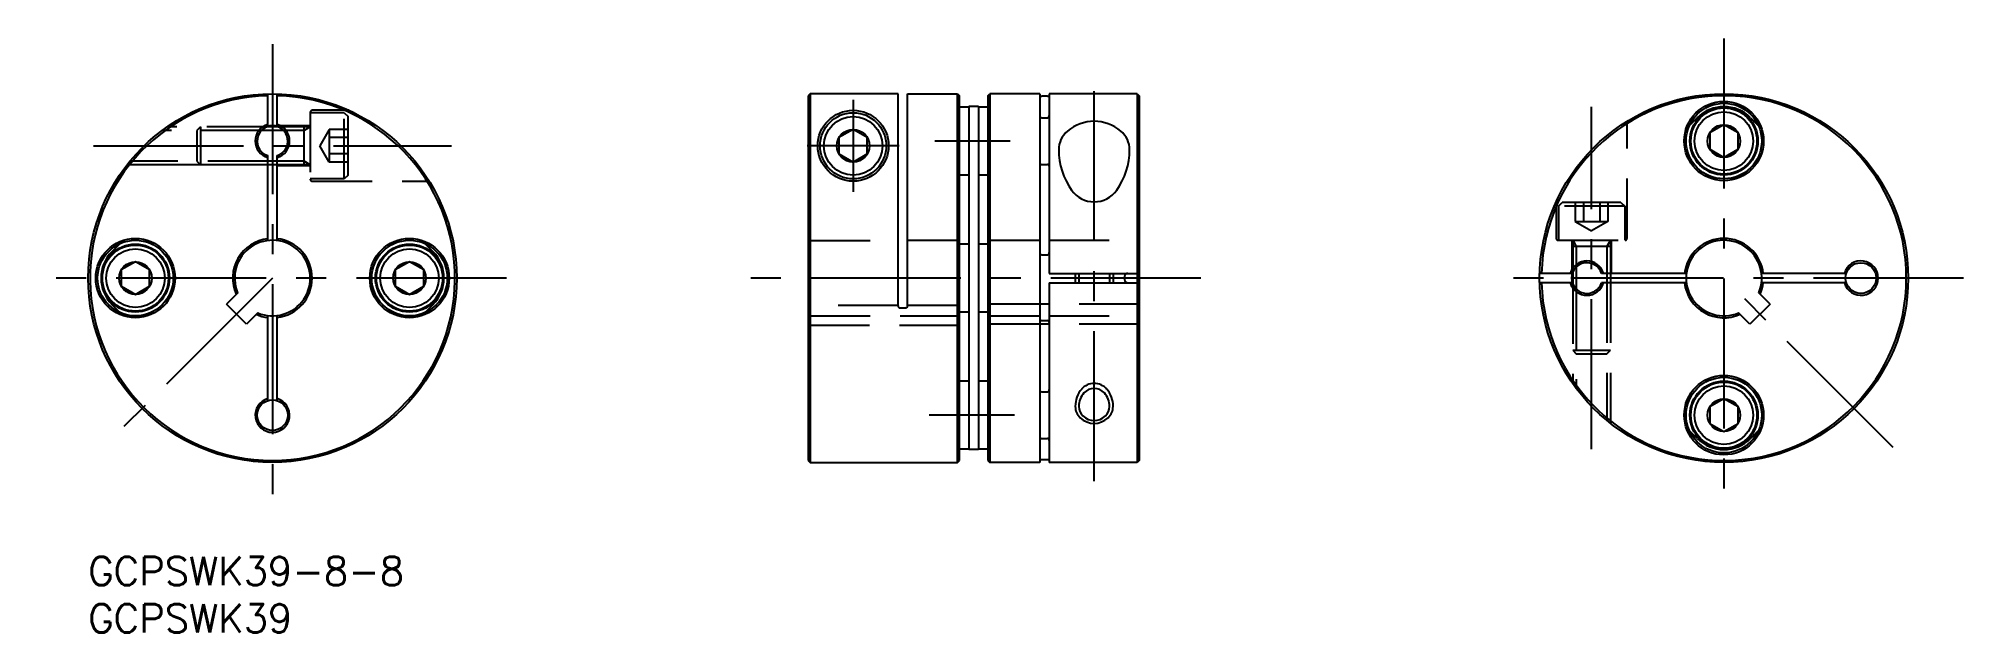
# Model space of a CAD drawing. Extents: x -5 to 198, y -8 to 55.
import ezdxf

# ---------------------------------------------------------------- set-up
doc = ezdxf.new("R2010")
doc.units = 0
doc.header["$LTSCALE"] = 0.5
doc.linetypes.add('CENTER', pattern=[50.8, 31.75, -6.35, 6.35, -6.35])
doc.linetypes.add('DASHED', pattern=[19.05, 12.7, -6.35])
for name, color, linetype in [('MSM_CENTER', 1, 'CENTER'), ('MSM_CONTINUOUS', 7, 'CONTINUOUS'), ('MSM_DASHED', 4, 'DASHED'), ('MSM_NARROW', 5, 'CONTINUOUS'), ('MSM_PART_NUMBER', 7, 'CONTINUOUS')]:
    doc.layers.add(name, color=color, linetype=linetype)
doc.styles.get("Standard").update_dxf_attribs({"font": 'txt.shx', "height": 3, "bigfont": 'bigfont.shx'})

# ---------------------------------------------------------------- blocks, each defined once
blk = doc.blocks.new('*U26')
at = {"layer": 'MSM_PART_NUMBER'}
blk.add_text('GCPSWK39-8-8', height=3, dxfattribs=at).set_placement((0, -3))
blk = doc.blocks.new('*U27')
at = {"layer": 'MSM_PART_NUMBER'}
blk.add_text('GCPSWK39', height=3, dxfattribs=at).set_placement((0, -8))

msp = doc.modelspace()

# ---------------------------------------------------------------- linework, layer by layer
at = {"layer": 'MSM_CENTER'}
for p, q in [((19.5, 54.25), (19.5, 4.75)), ((173.07, 54.85), (173.07, 4.15)), ((106.44, 8), (106.44, 51)), ((80.94, 48.37), (80.94, 38.62)), ((159.07, 11.39), (159.07, 47.61)), ((0.57, 43.5), (38.43, 43.5)), ((85.82, 43.5), (76.07, 43.5)), ((97.54, 44), (89.59, 44)), ((44.25, 29.5), (-5.25, 29.5)), ((19.5, 29.5), (2, 12)), ((117.73, 29.5), (69.87, 29.5)), ((198.42, 29.5), (147.72, 29.5)), ((190.99, 11.57), (173.07, 29.5)), ((98, 15), (88.99, 15))]:
    msp.add_line(p, q, dxfattribs=at)
at = {"layer": 'MSM_CONTINUOUS'}
for p, q in [((19, 45.54), (19, 48.99)), ((20, 45.54), (20, 48.99)), ((76.39, 48.99), (76.19, 48.79)), ((85.69, 48.99), (76.39, 48.99)), ((76.39, 48.99), (76.39, 10)), ((85.69, 26.55), (85.69, 48.99)), ((86.69, 26.55), (86.69, 49)), ((86.69, 49), (91.99, 49)), ((91.99, 49), (92.19, 48.8)), ((91.99, 10), (91.99, 49)), ((95.19, 48.8), (95.39, 49)), ((95.39, 49), (95.39, 10)), ((100.69, 49), (95.39, 49)), ((100.69, 49), (100.69, 10)), ((101.69, 49), (101.69, 30)), ((110.99, 49), (101.69, 49)), ((110.99, 49), (110.99, 10)), ((110.99, 49), (111.19, 48.8)), ((76.19, 48.79), (76.19, 10.2)), ((92.19, 10.2), (92.19, 48.8)), ((93.19, 47.6), (92.19, 47.6)), ((94.19, 47.64), (93.19, 47.64)), ((93.19, 47.64), (93.19, 11.36)), ((94.19, 47.64), (94.19, 11.36)), ((95.19, 47.6), (94.19, 47.6)), ((95.19, 48.8), (95.19, 10.2)), ((101.49, 48.74), (100.89, 48.74)), ((101.49, 48.74), (100.89, 48.74)), ((111.19, 48.8), (111.19, 10.2)), ((20.11, 45.5), (18.89, 45.5)), ((80.94, 45.23), (79.44, 44.37)), ((82.44, 44.37), (80.94, 45.23)), ((100.89, 46.47), (101.49, 46.47)), ((170.24, 46.47), (169.43, 45.66)), ((173.07, 45.73), (171.57, 44.87)), ((171.57, 44.87), (171.57, 43.13)), ((174.57, 44.87), (173.07, 45.73)), ((174.57, 43.13), (174.57, 44.87)), ((175.9, 46.47), (176.71, 45.66)), ((79.44, 44.37), (79.44, 42.63)), ((82.44, 42.63), (82.44, 44.37)), ((171.57, 43.13), (173.07, 42.27)), ((173.07, 42.27), (174.57, 43.13)), ((19, 33.47), (19, 42.46)), ((20, 41.5), (19, 41.5)), ((20, 33.47), (20, 42.46)), ((79.44, 42.63), (80.94, 41.77)), ((80.94, 41.77), (82.44, 42.63)), ((100.89, 41.53), (101.49, 41.53)), ((93.19, 40.4), (92.19, 40.4)), ((95.19, 40.4), (94.19, 40.4)), ((3.34, 33.14), (2.53, 32.33)), ((35.66, 33.14), (36.47, 32.33)), ((93.19, 33.1), (92.19, 33.1)), ((95.19, 33.1), (94.19, 33.1)), ((5, 31.23), (3.5, 30.37)), ((6.5, 30.37), (5, 31.23)), ((34, 31.23), (32.5, 30.37)), ((35.5, 30.37), (34, 31.23)), ((100.89, 31.97), (101.49, 31.97)), ((3.5, 30.37), (3.5, 28.63)), ((3.5, 28.63), (5, 27.77)), ((5, 27.77), (6.5, 28.63)), ((6.5, 28.63), (6.5, 30.37)), ((32.5, 30.37), (32.5, 28.63)), ((32.5, 28.63), (34, 27.77)), ((34, 27.77), (35.5, 28.63)), ((35.5, 28.63), (35.5, 30.37)), ((101.69, 30), (111.19, 30)), ((101.69, 29), (111.19, 29)), ((101.69, 29), (101.69, 10)), ((104.44, 30), (104.44, 29)), ((108.44, 30), (108.44, 29)), ((157.03, 30), (153.58, 30)), ((157.03, 29), (153.58, 29)), ((157.07, 30.11), (157.07, 28.89)), ((169.1, 30), (160.11, 30)), ((169.1, 29), (160.11, 29)), ((161.07, 30), (161.07, 29)), ((186.03, 30), (177.04, 30)), ((186.03, 29), (177.04, 29)), ((3.34, 25.86), (2.53, 26.67)), ((15.82, 27.94), (14.62, 26.74)), ((16.74, 24.62), (14.62, 26.74)), ((35.66, 25.86), (36.47, 26.67)), ((177.95, 26.74), (175.83, 24.62)), ((177.95, 26.74), (176.75, 27.94)), ((17.94, 25.82), (16.74, 24.62)), ((19, 16.54), (19, 25.53)), ((20, 16.54), (20, 25.53)), ((85.89, 26.35), (86.49, 26.35)), ((93.19, 25.9), (92.19, 25.9)), ((95.19, 25.9), (94.19, 25.9)), ((100.89, 25.01), (101.49, 25.01)), ((175.83, 24.62), (174.63, 25.82)), ((93.19, 18.6), (92.19, 18.6)), ((95.19, 18.6), (94.19, 18.6)), ((100.89, 17.47), (101.49, 17.47)), ((173.07, 16.73), (171.57, 15.87)), ((174.57, 15.87), (173.07, 16.73)), ((171.57, 15.87), (171.57, 14.13)), ((174.57, 14.13), (174.57, 15.87)), ((100.89, 12.53), (101.49, 12.53)), ((170.24, 12.53), (169.43, 13.34)), ((171.57, 14.13), (173.07, 13.27)), ((173.07, 13.27), (174.57, 14.13)), ((175.9, 12.53), (176.71, 13.34)), ((76.19, 10.2), (76.39, 10)), ((91.99, 10), (92.19, 10.2)), ((93.19, 11.4), (92.19, 11.4)), ((94.19, 11.36), (93.19, 11.36)), ((95.19, 11.4), (94.19, 11.4)), ((95.19, 10.2), (95.39, 10)), ((101.49, 10.26), (100.89, 10.26)), ((101.49, 10.26), (100.89, 10.26)), ((111.19, 10.2), (110.99, 10)), ((76.39, 10), (91.99, 10)), ((100.69, 10), (95.39, 10)), ((110.99, 10), (101.69, 10))]:
    msp.add_line(p, q, dxfattribs=at)
for centre, radius in [((19.5, 29.5), 19.5), ((173.07, 29.5), 19.5), ((80.94, 43.5), 3.75), ((80.94, 43.5), 3.5), ((173.07, 44), 4.2), ((173.07, 44), 4), ((173.07, 44), 3.6), ((173.07, 44), 3.5), ((173.07, 44), 3.1), ((80.94, 43.5), 3.1), ((80.94, 43.5), 1.73), ((173.07, 44), 1.73), ((5, 29.5), 4.2), ((5, 29.5), 4), ((5, 29.5), 3.6), ((5, 29.5), 3.5), ((5, 29.5), 3.1), ((34, 29.5), 4.2), ((34, 29.5), 4), ((34, 29.5), 3.6), ((34, 29.5), 3.5), ((34, 29.5), 3.1), ((5, 29.5), 1.73), ((34, 29.5), 1.73), ((187.57, 29.5), 1.62), ((173.07, 15), 4.2), ((173.07, 15), 4), ((173.07, 15), 3.6), ((173.07, 15), 3.5), ((19.5, 15), 1.62), ((173.07, 15), 3.1), ((173.07, 15), 1.73)]:
    msp.add_circle(centre, radius, dxfattribs=at)
for centre, radius, start, end in [((19.5, 29.5), 19.3, 91.4845, 88.5155), ((100.7, 48.78), 0.0135, 191.2497, 243.872), ((100.7, 48.78), 0.0135, 191.2497, 243.872), ((100.77, 48.92), 0.169, 243.383, 262.259), ((100.77, 48.92), 0.169, 243.383, 262.259), ((100.89, 49.59), 0.848, 260.8715, 270.3576), ((100.89, 49.59), 0.848, 260.8715, 270.3576), ((101.5, 49.59), 0.848, 269.6424, 279.1285), ((101.5, 49.59), 0.848, 269.6424, 279.1285), ((101.61, 48.92), 0.169, 277.741, 296.617), ((101.61, 48.92), 0.169, 277.741, 296.617), ((101.68, 48.78), 0.0135, 296.128, 348.7503), ((101.68, 48.78), 0.0135, 296.128, 348.7503), ((173.07, 29.5), 19.3, 181.4845, 178.5155), ((173.07, 43.64), 4, 45, 135), ((19.5, 44), 1.82, 105.9367, 254.0636), ((19.5, 44), 1.62, 287.9659, 252.0341), ((19.5, 44), 1.82, 285.9367, 74.0633), ((100.92, 46.7), 0.232, 179.5005, 261.9767), ((101.46, 46.69), 0.228, 277.1006, 2.3707), ((105.28, 43.07), 2.59, 130.2292, 180), ((106.44, 41.7), 4.39, 49.7708, 130.2292), ((107.6, 43.07), 2.59, 0, 49.7708), ((110.05, 43.07), 7.36, 180, 215.5008), ((102.83, 43.07), 7.36, 324.4992, 0), ((100.89, 41.33), 0.2, 90, 177.5), ((101.49, 41.33), 0.2, 0, 90), ((106.44, 40.5), 2.93, 215.5008, 324.4992), ((19.5, 29.5), 4.2, 96.8371, 204.0752), ((19.5, 29.5), 4, 247.0243, 202.9757), ((19.5, 29.5), 4.2, 276.8371, 83.1629), ((173.07, 29.5), 4.2, 6.8371, 173.1629), ((173.07, 29.5), 4, 337.0243, 292.9757), ((5.36, 29.5), 4, 135, 225), ((33.64, 29.5), 4, 315, 45), ((100.92, 32.2), 0.232, 179.5005, 261.9767), ((101.46, 32.19), 0.228, 277.1006, 2.3707), ((158.57, 29.5), 1.82, 15.9367, 164.0633), ((158.57, 29.5), 1.62, 17.9659, 342.0341), ((187.57, 29.5), 1.82, 195.9367, 164.0636), ((111.32, 29.5), 1.67, 169.6477, 190.3523), ((109.9, 29.74), 0.236, 114.0233, 164.0598), ((109.9, 29.26), 0.236, 195.9402, 245.9767), ((110.01, 29.56), 0.436, 90.2578, 117.5024), ((110.01, 29.44), 0.436, 242.4976, 269.7422), ((158.57, 29.5), 1.82, 195.9367, 344.0636), ((173.07, 29.5), 4.2, 186.8371, 294.0752), ((173.07, 29.5), 4.2, 335.9248, 353.1629), ((85.89, 26.55), 0.2, 180, 270), ((86.49, 26.55), 0.2, 270, 0), ((19.5, 29.5), 4.2, 245.9248, 263.1629), ((100.89, 24.81), 0.2, 90, 177.5), ((101.49, 24.81), 0.2, 0, 90), ((19.5, 15), 1.82, 105.9367, 74.0636), ((100.92, 17.7), 0.232, 179.5005, 261.9767), ((101.46, 17.69), 0.228, 277.1006, 2.3707), ((106.95, 15.93), 2.13, 138.1697, 180), ((106.44, 16.38), 1.45, 41.8303, 138.1697), ((105.93, 15.93), 2.13, 0, 41.8303), ((106.23, 15.93), 1.41, 180, 225.9944), ((106.44, 16.15), 1.72, 225.9944, 314.0056), ((106.66, 15.93), 1.41, 314.0056, 360), ((100.89, 12.33), 0.2, 90, 177.5), ((101.49, 12.33), 0.2, 0, 90), ((173.07, 15.36), 4, 225, 315), ((100.7, 10.22), 0.0135, 116.128, 168.7503), ((100.7, 10.22), 0.0135, 116.128, 168.7503), ((100.77, 10.08), 0.169, 97.741, 116.617), ((100.77, 10.08), 0.169, 97.741, 116.617), ((100.89, 9.41), 0.848, 89.6424, 99.1285), ((100.89, 9.41), 0.848, 89.6424, 99.1285), ((101.5, 9.41), 0.848, 80.8715, 90.3576), ((101.5, 9.41), 0.848, 80.8715, 90.3576), ((101.61, 10.08), 0.169, 63.383, 82.259), ((101.61, 10.08), 0.169, 63.383, 82.259), ((101.68, 10.22), 0.0135, 11.2497, 63.872), ((101.68, 10.22), 0.0135, 11.2497, 63.872)]:
    msp.add_arc(centre, radius, start, end, dxfattribs=at)
at = {"layer": 'MSM_DASHED'}
for p, q in [((23.5, 47.05), (23.5, 39.95)), ((27.1, 47), (23.5, 47)), ((27.57, 47.25), (23.7, 47.25)), ((27.1, 40), (27.1, 47)), ((27.1, 47), (27.5, 46.6)), ((18.33, 45.12), (7.83, 45.12)), ((18.89, 45.5), (8.35, 45.5)), ((11.88, 45.5), (11.5, 45.12)), ((11.5, 45.12), (11.5, 41.88)), ((11.88, 45.5), (11.88, 41.5)), ((23.5, 45.6), (20, 45.6)), ((23.5, 45.5), (20.11, 45.5)), ((22.84, 45.12), (20.67, 45.12)), ((23.5, 45.5), (22.84, 45.12)), ((22.84, 41.5), (22.84, 45.5)), ((25.5, 45.23), (24.5, 43.5)), ((27.5, 45.23), (25.5, 45.23)), ((25.5, 45.23), (25.5, 41.77)), ((27.5, 40.4), (27.5, 46.6)), ((162.82, 33.7), (162.82, 46.09)), ((25.5, 41.77), (24.5, 43.5)), ((27.5, 44.37), (25.5, 44.37)), ((19, 41.88), (4.43, 41.88)), ((11.5, 41.88), (11.88, 41.5)), ((22.84, 41.88), (20, 41.88)), ((20, 41.4), (23.5, 41.4)), ((23.5, 41.5), (22.84, 41.88)), ((27.5, 42.63), (25.5, 42.63)), ((27.5, 41.77), (25.5, 41.77)), ((27.1, 40), (23.5, 40)), ((23.7, 39.75), (36.09, 39.75)), ((27.5, 40.4), (27.1, 40)), ((155.32, 37.57), (155.32, 33.7)), ((155.57, 37.1), (155.97, 37.5)), ((162.57, 37.1), (155.57, 37.1)), ((155.57, 37.1), (155.57, 33.5)), ((162.17, 37.5), (155.97, 37.5)), ((157.34, 37.5), (157.34, 35.5)), ((158.2, 37.5), (158.2, 35.5)), ((159.94, 37.5), (159.94, 35.5)), ((160.8, 37.5), (160.8, 35.5)), ((162.17, 37.5), (162.57, 37.1)), ((162.57, 37.1), (162.57, 33.5)), ((157.34, 35.5), (159.07, 34.5)), ((157.34, 35.5), (160.8, 35.5)), ((160.8, 35.5), (159.07, 34.5)), ((76.39, 33.47), (76.19, 33.67)), ((76.39, 33.47), (85.69, 33.47)), ((86.69, 33.5), (91.99, 33.5)), ((91.99, 33.5), (92.19, 33.7)), ((95.39, 33.5), (95.19, 33.7)), ((95.39, 33.5), (100.69, 33.5)), ((101.69, 33.5), (110.99, 33.5)), ((110.99, 33.5), (111.19, 33.7)), ((155.52, 33.5), (162.62, 33.5)), ((156.97, 33.5), (156.97, 30)), ((157.07, 33.5), (157.45, 32.84)), ((157.07, 33.5), (157.07, 30.11)), ((161.07, 32.84), (157.07, 32.84)), ((157.45, 32.84), (157.45, 30.67)), ((161.07, 33.5), (160.69, 32.84)), ((160.69, 32.84), (160.69, 30)), ((161.07, 33.5), (161.07, 30)), ((161.17, 30), (161.17, 33.5)), ((157.07, 28.89), (157.07, 18.35)), ((160.69, 29), (160.69, 14.43)), ((161.07, 29), (161.07, 14.13)), ((85.69, 26.6), (76.19, 26.6)), ((92.19, 26.6), (86.69, 26.6)), ((111.19, 26.74), (95.19, 26.74)), ((157.45, 28.33), (157.45, 17.83)), ((76.39, 25.5), (76.19, 25.3)), ((92.19, 24.48), (76.19, 24.48)), ((76.39, 25.5), (91.99, 25.5)), ((91.99, 25.5), (92.19, 25.3)), ((95.39, 25.5), (95.19, 25.3)), ((111.19, 24.62), (95.19, 24.62)), ((95.39, 25.5), (100.69, 25.5)), ((101.69, 25.5), (110.99, 25.5)), ((110.99, 25.5), (111.19, 25.3)), ((157.07, 21.88), (161.07, 21.88)), ((157.07, 21.88), (157.45, 21.5)), ((157.45, 21.5), (160.69, 21.5)), ((160.69, 21.5), (161.07, 21.88))]:
    msp.add_line(p, q, dxfattribs=at)
at = {"layer": 'MSM_DASHED', "linetype": 'CONTINUOUS'}
for p, q in [((19, 41.5), (4.13, 41.5)), ((23.5, 41.5), (20, 41.5))]:
    msp.add_line(p, q, dxfattribs=at)
at = {"layer": 'MSM_DASHED'}
for centre, start, end in [((23.7, 47.05), 90, 180), ((23.7, 39.95), 180, 270), ((155.52, 33.7), 180, 270), ((162.62, 33.7), 270, 0)]:
    msp.add_arc(centre, 0.2, start, end, dxfattribs=at)
at = {"layer": 'MSM_NARROW'}
for p, q in [((20.67, 45.12), (18.33, 45.12)), ((20, 41.88), (19, 41.88)), ((157.45, 30.67), (157.45, 28.33)), ((104.82, 30), (104.82, 29)), ((108.06, 30), (108.06, 29)), ((160.69, 30), (160.69, 29))]:
    msp.add_line(p, q, dxfattribs=at)
for centre, radius, start, end in [((106.44, 16.61), 1.75, 40.9076, 139.0924), ((107.23, 15.93), 2.79, 139.0924, 180), ((105.66, 15.93), 2.79, 0, 40.9076), ((106.1, 15.93), 1.66, 180, 226.5998), ((106.44, 16.28), 2.15, 226.5998, 313.4002), ((106.78, 15.93), 1.66, 313.4002, 0)]:
    msp.add_arc(centre, radius, start, end, dxfattribs=at)

# ---------------------------------------------------------------- block references
at = {"layer": 'MSM_CONTINUOUS'}
for name in ['*U26', '*U27']:
    msp.add_blockref(name, (0, 0), dxfattribs=at)

doc.saveas('drawing.dxf')
